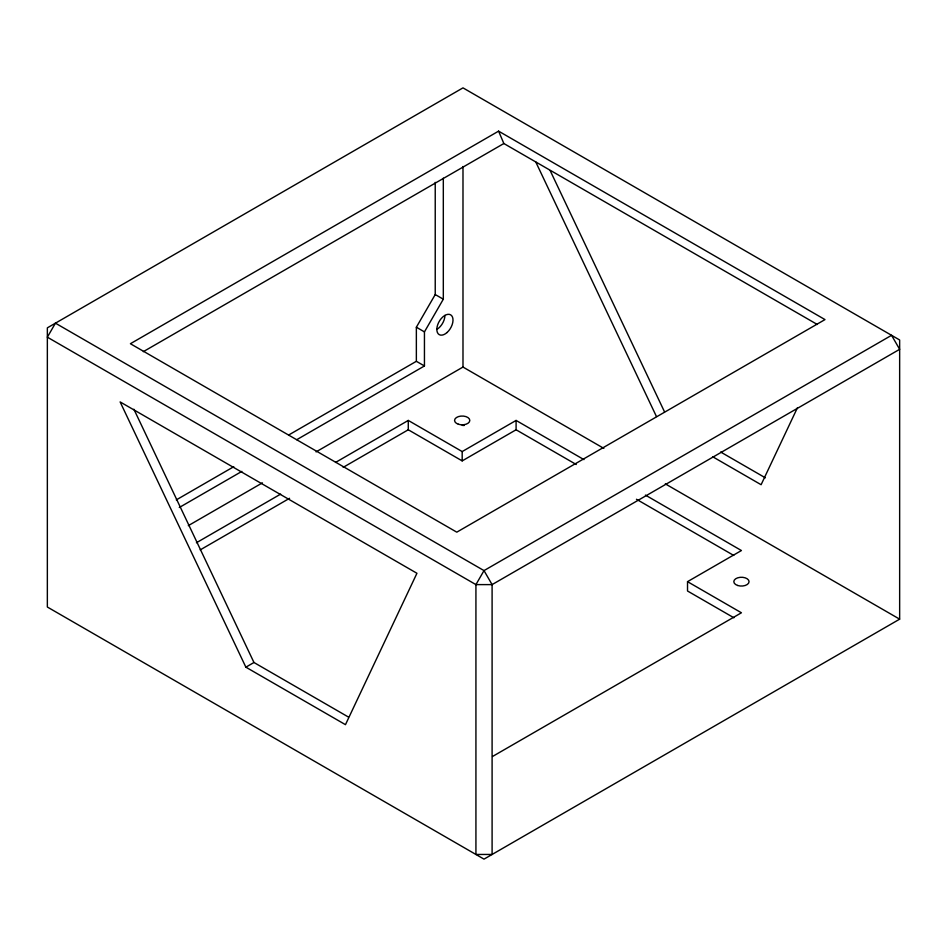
<?xml version="1.0" encoding="UTF-8"?>
<svg xmlns="http://www.w3.org/2000/svg" width="947" height="947" viewBox="0 0 947 947"><rect width="100%" height="100%" fill="white"/><g stroke="black" fill="none" stroke-linecap="round" stroke-linejoin="round"><path stroke-width="1.42" d="M797.469 407.683L761.104 484.71L712.582 456.691M288.669 435.016L416.36 361.304L416.36 327.224L435.229 294.541L435.229 182.357M296.754 439.692L424.445 365.968L424.445 331.888L443.314 299.205L443.314 178.166M498.596 131.148L130.402 343.725L456.785 532.167L824.991 319.589L498.596 131.148L503.851 143.518L817.285 324.478M143.317 351.668L503.851 143.518M176.296 499.898L233.755 466.717M179.279 507.509L241.852 471.393M188.311 525.644L262.402 482.863M316.061 451.885L462.988 367.057L603.843 448.381M196.396 542.761L280.632 494.121M335.522 462.444L408.275 420.432L462.183 451.565L516.091 420.432L583.944 459.615M200.219 549.887L289.569 498.3M343.181 467.356L408.275 429.772L462.183 460.893L516.091 429.772L576.261 464.515M245.865 667.173L345.466 724.668L416.94 573.278L120.127 401.919L245.865 667.173L253.962 662.498L348.449 717.057M733.901 617.775L687.522 590.999L687.522 581.659L741.43 550.538L645.404 495.092M492.535 756.475L741.43 612.78L687.522 581.659M899.65 619.16L484.012 859.13L47.35 607.027L47.35 327.84L462.988 87.87L899.65 339.973L899.65 619.16L665.315 483.87M720.667 452.027L765.365 477.821M435.229 294.541L443.314 299.205M416.36 327.224L424.445 331.888M416.36 361.304L424.445 365.968M636.443 499.258L733.747 555.439M550.171 170.602L664.534 411.874M535.765 161.949L656.449 416.538M133.906 409.246L253.962 662.498M516.091 420.432L516.091 429.772M462.988 166.518L462.988 367.057M462.183 451.565L462.183 460.893M408.275 420.432L408.275 429.772M462.183 425.369A7.623 4.404 0 0 1 464.148 425.523M444.924 315.398A11.435 6.605 -60 0 1 436.839 329.402M55.435 323.164L47.35 337.179L475.927 584.607L492.097 584.607L899.65 349.313L891.565 335.309L484.012 570.603L475.927 584.607L475.927 854.454L492.097 854.454L492.097 584.607L484.012 570.603L55.435 323.164M737.618 585.471A7.623 4.404 0 0 0 749.053 581.659A7.623 4.404 0 0 0 737.618 577.848A7.623 4.404 0 0 0 737.618 585.471M458.372 424.244A7.623 4.404 0 0 0 469.807 420.432A7.623 4.404 0 0 0 458.372 416.621A7.623 4.404 0 0 0 458.372 424.244M447.02 332.539A11.435 6.605 -60 0 0 450.642 314.83A11.435 6.605 -60 0 0 437.112 326.822A11.435 6.605 -60 0 0 447.02 332.539"/></g></svg>
